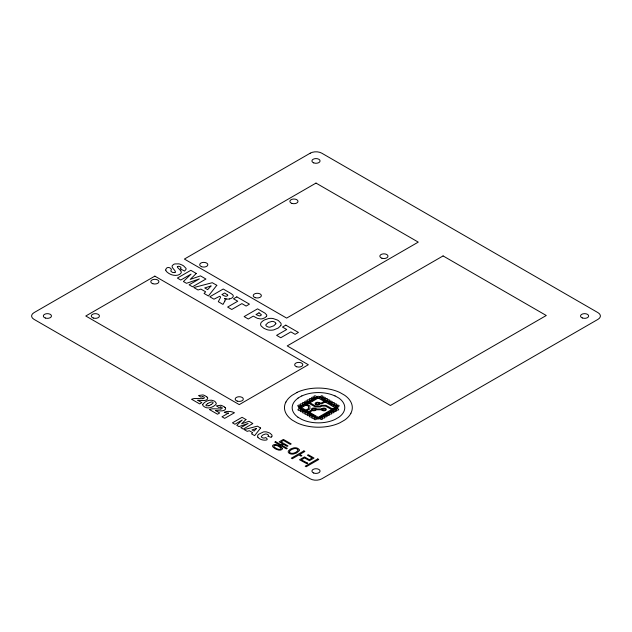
<?xml version="1.0" encoding="UTF-8"?>
<svg xmlns="http://www.w3.org/2000/svg" width="632" height="632" viewBox="0 0 632 632"><rect width="100%" height="100%" fill="white"/><g stroke="black" fill="none" stroke-linecap="round" stroke-linejoin="round"><path stroke-width="0.95" d="M271.815 436.554L271.239 437.407L268.039 436.23M224.889 300.998L223.009 304.403L218.317 301.693L220.205 298.043A7.647 4.416 0 0 0 220.489 297.372L220.497 297.056A2.512 1.446 0 0 0 219.778 296.25L213.964 299.181L209.8 296.771L223.23 289.022L230.143 293.011A24.245 13.999 0 0 1 231.415 293.801L232.758 294.899A4.543 2.623 0 0 1 233.176 296.558A5.459 3.152 0 0 1 229.353 298.944M297.996 398.065L301.812 395.861M207.62 403.666L206.19 404.772A2.449 1.414 0 0 0 206.008 405.065L205.953 405.317A1.296 0.75 0 0 0 206.269 405.807L208.979 405.704M211.183 404.535L212.865 403.279A2.252 1.296 0 0 0 213.016 403.058L213.087 402.797A1.367 0.79 0 0 0 212.81 402.284L212.739 402.236A1.714 0.995 0 0 0 212.494 402.102L212.399 402.07A1.288 0.743 0 0 0 211.712 401.944L211.27 401.984A2.275 1.319 0 0 0 210.914 402.055L208.694 403.042A26.505 15.302 0 0 0 207.62 403.666M228.397 413.115L222.006 416.804L224.7 418.36L234.456 412.728C231.541 411.361 227.078 410.721 224.202 412.301A12.948 7.473 0 0 0 228.389 413.154M177.616 266.53C178.888 265.74 182.063 267.115 180.681 268.711A4.977 2.876 0 0 1 180.428 268.932L184.568 271.057L185.99 269.374A4.859 2.804 0 0 0 186.006 268.371L183.651 265.922A20.058 11.581 0 0 0 182.016 264.998L180.096 264.2A6.913 3.99 0 0 0 178.777 263.86L174.882 263.939A4.843 2.797 0 0 0 173.405 264.532C169.368 266.925 175.317 269.54 175.499 272.021A1.572 0.908 0 0 1 175.111 272.368A1.675 0.964 0 0 1 174.819 272.51M297.008 392.472L292.11 395.292A33.654 19.434 0 0 0 285.917 402.078M174.479 272.597L172.552 272.424L171.035 271.373A2.836 1.635 0 0 1 170.845 270.78C172.978 268.766 168.428 266.388 166.801 267.944A7.173 4.14 0 0 0 165.742 270.085M202.398 398.673L201.513 398.673A22.033 12.719 0 0 1 199.791 398.555L194.711 398.476A7.165 4.14 0 0 0 191.638 399.274L199.649 403.895L201.821 402.639L197.658 400.238L198.685 400.261A7.9 4.558 0 0 1 199.175 400.293L200.731 400.443A15.982 9.227 0 0 0 202.564 400.57L204.01 400.546A4.661 2.686 0 0 0 204.515 400.483A3.997 2.307 0 0 0 207.359 397.236M220.276 408.999L219.391 408.991A22.033 12.719 0 0 1 217.669 408.88L212.589 408.793A7.165 4.14 0 0 0 209.516 409.591L217.519 414.213L219.691 412.957L215.536 410.555L216.563 410.579A7.9 4.558 0 0 1 217.053 410.61L218.609 410.761A15.982 9.227 0 0 0 220.442 410.887L221.887 410.863A4.661 2.686 0 0 0 222.393 410.808A3.997 2.307 0 0 0 225.237 407.553M275.283 445.315L275.931 445.347A3.342 1.928 0 0 1 276.524 445.457L278.001 446.002A13.493 7.789 0 0 1 279.265 446.698M335.023 395.861L338.839 398.065A26.244 15.152 0 0 1 338.839 417.246L335.023 419.451A26.244 15.152 0 0 1 301.812 419.443L297.996 417.246M335.205 409.038L336.832 409.978A1.082 0.624 0 0 0 338.365 409.986A1.082 0.624 0 0 0 338.365 409.094L336.738 408.154A1.082 0.624 0 0 0 335.205 408.154A1.082 0.624 0 0 0 335.205 409.046M323.695 415.69L325.322 416.63A1.082 0.624 0 0 0 326.855 416.63A1.082 0.624 0 0 0 326.855 415.745L325.227 414.805A1.082 0.624 0 0 0 323.695 414.805A1.082 0.624 0 0 0 323.695 415.69M279.273 446.698L280.687 447.859A3.476 2.007 0 0 1 280.845 448.12L280.932 448.578A1.462 0.845 0 0 1 280.648 449.012A1.627 0.94 0 0 1 280.403 449.162A1.462 0.845 0 0 1 279.707 449.344L278.902 449.344A3.373 1.951 0 0 1 278.309 449.226L276.824 448.688A13.319 7.695 0 0 1 275.568 447.993L274.154 446.832A3.373 1.951 0 0 1 273.956 446.492L273.925 446.042A1.469 0.845 0 0 1 274.193 445.671A1.635 0.94 0 0 1 274.438 445.521A1.469 0.845 0 0 1 275.252 445.331M224.518 407.079L225.087 407.601M206.64 396.762L207.209 397.275M180.784 270.788L178.24 268.126A11.131 6.423 0 0 1 177.632 267.541L177.339 267.036A1.122 0.648 0 0 1 177.592 266.514M227.67 295.026L224.684 292.995L221.951 294.567L223.783 295.626A8.445 4.874 0 0 0 224.534 295.934L224.984 296.108A1.698 0.98 0 0 0 227.101 295.95A1.88 1.082 0 0 0 227.757 295.144M289.575 452.062L289.59 451.548A4.582 2.647 0 0 1 290.033 450.766L291.289 449.755A10.649 6.146 0 0 1 291.873 449.431L294.006 448.657A4.116 2.378 0 0 1 294.773 448.546L295.492 448.53A2.512 1.446 0 0 1 296.858 448.839L296.985 448.902A2.955 1.706 0 0 1 297.34 449.115M165.75 270.085L166.406 271.507L168.373 273.103A22.128 12.774 0 0 0 169.423 273.727A14.015 8.09 0 0 0 171.564 274.73C174.653 275.773 179.148 275.915 181.171 272.906A6.249 3.61 0 0 0 180.72 270.804M297.285 449.083A2.512 1.446 0 0 1 297.814 449.873L297.846 450.324A4.25 2.449 0 0 1 297.577 450.877L296.313 451.998A10.57 6.099 0 0 1 295.744 452.33L294.014 453.049A4.645 2.686 0 0 1 292.648 453.31L291.747 453.318A2.457 1.422 0 0 1 290.42 452.97A2.804 1.619 0 0 1 290.183 452.828A2.457 1.422 0 0 1 289.614 452.093M268.023 436.222A3.508 2.022 0 0 0 268.395 435.724A2.465 1.422 0 0 0 267.747 434.5A3.279 1.896 0 0 0 267.423 434.334L267.162 434.224A2.378 1.375 0 0 0 265.819 434.01L265.661 434.018A2.994 1.73 0 0 0 265.203 434.066L263.196 434.816A12.94 7.473 0 0 0 262.659 435.132L261.332 436.443A2.299 1.327 0 0 0 261.814 437.376L261.996 437.51A3.879 2.236 0 0 0 262.32 437.684L262.746 437.865A2.022 1.169 0 0 0 263.868 438.047A4.4 2.544 0 0 0 265.859 437.581C270.551 441.065 262.051 440.512 260.21 439.05A9.409 5.435 0 0 1 257.88 437.233M271.8 436.546A5.388 3.113 0 0 0 271.958 435.219A4.558 2.631 0 0 0 271.847 434.958L270.259 433.41A11.787 6.81 0 0 0 269.54 432.983L266.846 432.004A5.546 3.207 0 0 0 263.394 431.956L258.464 434.374A6.123 3.539 0 0 0 257.832 435.306A5.909 3.413 0 0 0 257.896 437.226M224.463 407.103A10.894 6.288 0 0 0 221.477 405.436L221.176 405.357A4.053 2.338 0 0 0 220.758 405.262L216.413 405.847L218.87 407.514A4.298 2.481 0 0 1 219.818 407.182L220.276 407.119A1.335 0.766 0 0 1 220.521 407.111M220.528 406.984A1.746 1.011 0 0 1 222.188 408.003A1.746 1.011 0 0 1 220.489 409.007M211.159 404.519A19.387 11.194 0 0 1 208.987 405.72M206.585 396.778A10.894 6.288 0 0 0 203.599 395.111L203.299 395.04A4.053 2.338 0 0 0 202.888 394.937L198.543 395.529L200.992 397.188A4.298 2.481 0 0 1 201.94 396.857L202.398 396.793A1.335 0.766 0 0 1 202.643 396.793M202.651 396.667A1.746 1.011 0 0 1 204.31 397.686A1.746 1.011 0 0 1 202.611 398.681M224.905 300.998A7.947 4.59 0 0 0 225.111 300.247A7.205 4.155 0 0 0 225.213 299.386A6.225 3.595 0 0 0 224.565 298.486M226.58 299.031A7.505 4.329 0 0 1 224.621 298.462M229.377 298.991A5.309 3.065 0 0 1 226.588 299.007M174.835 272.503A1.572 0.908 0 0 1 174.503 272.59M298.099 417.302A26.244 15.152 0 0 1 298.099 398.128M301.812 395.988A26.244 15.152 0 0 1 335.023 395.988M350.91 413.233A33.654 19.434 0 0 1 344.724 420.019L339.826 422.84A33.97 19.608 0 0 1 308.764 426.403A33.654 19.434 0 0 1 297.008 422.84L292.11 420.019A33.97 19.608 0 0 1 285.909 402.007M350.886 413.233A33.97 19.608 0 0 0 344.732 395.292L339.826 392.472A33.654 19.434 0 0 0 328.079 388.893A33.97 19.608 0 0 0 296.961 392.385M299.205 450.047L299.189 450.324A5.096 2.939 0 0 1 298.912 451.051L296.653 452.923L293.651 453.989A5.009 2.891 0 0 1 292.648 454.1L291.921 454.1A3.792 2.188 0 0 1 290.191 453.76L289.804 453.594A4.914 2.836 0 0 1 289.258 453.302L288.824 452.97A3.792 2.188 0 0 1 288.239 451.975L288.224 451.698A5.016 2.899 0 0 1 288.508 450.829L290.278 449.233A12.395 7.157 0 0 1 291.02 448.815L293.785 447.875A4.811 2.781 0 0 1 295.026 447.756L295.262 447.756A3.824 2.204 0 0 1 297.222 448.112L298.596 448.91A3.784 2.188 0 0 1 299.189 449.913L299.205 450.047M315.739 408.967L315.731 409.757L322.281 409.781L322.288 408.991L315.739 408.967M282.283 448.696L282.251 448.902A2.457 1.422 0 0 1 281.769 449.549L281.248 449.85A2.465 1.422 0 0 1 280.126 450.134L278.973 450.11A4.464 2.575 0 0 1 278.341 450.008L275.584 448.957A16.606 9.583 0 0 1 274.62 448.404L272.803 446.808A4.464 2.575 0 0 1 272.629 446.445L272.59 445.781A2.465 1.422 0 0 1 273.071 445.133L273.593 444.833A2.457 1.422 0 0 1 274.715 444.557L275.868 444.58A4.503 2.599 0 0 1 276.5 444.683L279.249 445.734A16.59 9.575 0 0 1 280.213 446.287L282.022 447.875A4.503 2.599 0 0 1 282.204 448.238L282.283 448.696M202.777 404.543L202.761 404.717A4.369 2.52 0 0 0 202.967 405.554A4.037 2.331 0 0 0 203.196 405.878C205.526 408.256 209.366 408.556 212.218 406.937A17.838 10.302 0 0 0 213.774 406.099A12.988 7.497 0 0 0 215.567 404.717A5.996 3.46 0 0 0 216.089 404.046A4.661 2.694 0 0 0 216.263 403.216L214.975 401.494A9.899 5.712 0 0 0 214.019 400.949C210.251 398.974 205.432 400.941 202.927 404.061A5.024 2.899 0 0 0 202.777 404.543M275.813 323.75L273.806 325.796L269.943 327.178A3.35 1.936 0 0 1 268.047 326.942L267.344 326.665A5.396 3.121 0 0 1 266.846 326.389L266.333 325.993A3.484 2.014 0 0 1 265.835 324.785L268.26 322.518L271.91 321.396A3.484 2.014 0 0 1 273.956 321.735L274.454 321.965A5.143 2.97 0 0 1 274.912 322.241L275.291 322.541A3.539 2.046 0 0 1 275.813 323.75M280.821 325.543L278.293 327.984L273.822 329.88A7.963 4.598 0 0 1 273.245 329.991A8.121 4.693 0 0 1 268.608 330.03A8.279 4.779 0 0 1 267.162 329.699L264.318 328.514A18.454 10.657 0 0 1 263.497 328.024L261.103 325.922A8.145 4.701 0 0 1 260.898 323.055A8.406 4.851 0 0 1 261.45 322.162L263.315 320.59A16.155 9.33 0 0 1 264.287 320.021L268.576 318.536A8.09 4.669 0 0 1 273.079 318.536L277.353 320.013A16.408 9.472 0 0 1 278.546 320.724L280.908 323.228A7.876 4.55 0 0 1 280.813 325.543M266.507 316.324L264.824 317.801L262.43 318.733A5.143 2.97 0 0 1 260.423 318.931L257.406 318.323L253.274 316.118L248.289 319.002L244.126 316.593L257.556 308.843L264.982 313.148L266.657 314.91A4.637 2.678 0 0 1 266.507 316.324M216.808 285.316L208.426 295.981L204.081 293.469L205.621 291.802L200.913 289.085L198.037 289.985L193.803 287.544L212.281 282.702L216.808 285.316M260.621 428.022L254.633 435.638L251.528 433.844L252.626 432.651L249.261 430.716L247.215 431.356L244.189 429.61L257.382 426.15L260.621 428.022M211.009 285.988L207.667 289.63L204.713 287.931L211.009 285.988M256.481 428.504L254.088 431.103L251.978 429.886L256.481 428.504M196.283 273.466L190.216 279.399L200.478 275.884L205.929 279.036L192.499 286.786L189.102 284.827L199.349 278.917L186.487 283.318L183.406 281.54L191.038 274.114L180.792 280.031L177.395 278.064L190.825 270.314L196.283 273.466M245.959 419.553L241.622 423.796L248.953 421.283L252.847 423.535L243.257 429.073L240.832 427.674L248.147 423.448L238.959 426.592L236.763 425.32L242.214 420.019L234.899 424.246L232.465 422.84L242.064 417.302L245.959 419.553M307.626 463.145L306.646 463.596L299.521 459.78L304.505 456.897L309.293 459.662L312.2 457.987L307.413 455.222L308.274 454.724L314.033 458.05L309.427 460.704L304.648 457.947L301.361 459.843L307.626 463.145M306.789 404.283L305.856 404.851L308.511 406.297L308.55 408.564L305.446 410.452L306.425 410.99L309.917 408.872L309.862 405.949L306.789 404.283M333.285 409.346L332.345 409.915L325.401 406.099L321.909 406.099L320.337 406.961L315.376 406.984L308.416 403.019L309.364 402.458L315.929 406.202L319.792 406.178L321.372 405.309L325.938 405.309L333.285 409.346M310.241 153.173L33.978 312.674A8.137 4.701 0 0 0 33.978 319.326L310.241 478.827A8.137 4.701 0 0 0 321.759 478.827L598.022 319.326A8.137 4.701 0 0 0 598.022 312.674L321.759 153.173A8.137 4.701 0 0 0 310.241 153.173M154.848 276.129L85.778 316L239.259 404.614L308.329 364.735L154.848 276.129M316 183.083L184.386 259.065L286.644 318.101L418.258 242.119L316 183.083M236.818 296.866L233.508 298.786L237.735 301.227L227.623 307.065L231.77 309.467L241.89 303.621L246.117 306.07L249.435 304.15L236.818 296.866M258.994 312.824L255.992 314.554L259.112 315.874A1.975 1.138 0 0 0 260.676 315.542A2.196 1.272 0 0 0 261.332 314.673L258.994 312.824M285.806 325.148L282.488 327.068L286.723 329.509L276.603 335.347L280.758 337.741L290.87 331.903L295.105 334.344L298.415 332.432L285.806 325.148M443.079 255.921L287.22 345.909L390.418 405.483L546.277 315.502L443.079 255.921M317.414 396.517L298.968 407.166A1.209 0.695 0 0 0 298.96 408.146L317.406 418.803A1.209 0.695 0 0 0 319.12 418.803L337.567 408.146A1.209 0.695 0 0 0 337.559 407.166L319.113 396.517A1.209 0.695 0 0 0 317.414 396.517M299.892 408.375L298.264 409.315A1.082 0.624 0 0 0 298.264 410.208A1.082 0.624 0 0 0 299.797 410.208L301.425 409.267A1.082 0.624 0 0 0 301.425 408.375A1.082 0.624 0 0 0 299.892 408.375M321.182 396.082L319.563 397.022A1.082 0.624 0 0 0 319.563 397.907A1.082 0.624 0 0 0 321.096 397.907L322.723 396.967A1.082 0.624 0 0 0 322.723 396.082A1.082 0.624 0 0 0 321.182 396.082M318.259 397.994L301.527 407.656L318.259 417.317L335 407.656L318.259 397.994M302.199 409.71L300.571 410.65A1.082 0.624 0 0 0 300.571 411.535A1.082 0.624 0 0 0 302.104 411.535L303.731 410.595A1.082 0.624 0 0 0 303.731 409.71A1.082 0.624 0 0 0 302.199 409.71M323.489 397.417L321.862 398.35A1.082 0.624 0 0 0 321.862 399.242A1.082 0.624 0 0 0 323.394 399.234L325.022 398.302A1.082 0.624 0 0 0 325.022 397.41A1.082 0.624 0 0 0 323.489 397.417M304.498 411.037L302.87 411.977A1.082 0.624 0 0 0 302.87 412.862A1.082 0.624 0 0 0 304.403 412.862L306.03 411.922A1.082 0.624 0 0 0 306.03 411.037A1.082 0.624 0 0 0 304.498 411.037M325.788 398.745L324.169 399.685A1.082 0.624 0 0 0 324.169 400.57A1.082 0.624 0 0 0 325.701 400.57L327.329 399.629A1.082 0.624 0 0 0 327.329 398.745A1.082 0.624 0 0 0 325.788 398.745M306.804 412.364L305.177 413.304A1.082 0.624 0 0 0 305.169 414.189A1.082 0.624 0 0 0 306.71 414.189L308.337 413.249A1.082 0.624 0 0 0 308.337 412.364A1.082 0.624 0 0 0 306.797 412.364M328.095 400.072L326.468 401.012A1.082 0.624 0 0 0 326.468 401.897A1.082 0.624 0 0 0 328 401.897L329.627 400.957A1.082 0.624 0 0 0 329.627 400.072A1.082 0.624 0 0 0 328.095 400.072M311.916 409.773L308.108 411.977L309.072 412.53L312.88 410.326L311.916 409.773M309.103 413.699L307.476 414.632A1.082 0.624 0 0 0 307.476 415.524A1.082 0.624 0 0 0 309.008 415.524L310.636 414.584A1.082 0.624 0 0 0 310.636 413.699A1.082 0.624 0 0 0 309.103 413.699M330.394 401.399L328.766 402.339A1.082 0.624 0 0 0 328.766 403.224A1.082 0.624 0 0 0 330.307 403.224L331.934 402.292A1.082 0.624 0 0 0 331.934 401.399A1.082 0.624 0 0 0 330.394 401.399M311.402 415.027L309.775 415.967A1.082 0.624 0 0 0 309.775 416.851A1.082 0.624 0 0 0 311.315 416.851L312.935 415.911A1.082 0.624 0 0 0 312.935 415.027A1.082 0.624 0 0 0 311.402 415.027M332.701 402.726L331.073 403.666A1.082 0.624 0 0 0 331.073 404.559A1.082 0.624 0 0 0 332.606 404.559L334.233 403.619A1.082 0.624 0 0 0 334.233 402.726A1.082 0.624 0 0 0 332.701 402.726M313.709 416.354L312.082 417.294A1.082 0.624 0 0 0 312.082 418.179A1.082 0.624 0 0 0 313.614 418.179L315.242 417.238A1.082 0.624 0 0 0 315.242 416.354A1.082 0.624 0 0 0 313.709 416.354M335 404.061L333.372 405.001A1.082 0.624 0 0 0 333.372 405.886A1.082 0.624 0 0 0 334.913 405.886L336.532 404.946A1.082 0.624 0 0 0 336.54 404.061A1.082 0.624 0 0 0 335 404.061M316.008 417.681L314.38 418.621A1.082 0.624 0 0 0 314.38 419.506A1.082 0.624 0 0 0 315.921 419.506L317.541 418.566A1.082 0.624 0 0 0 317.541 417.681A1.082 0.624 0 0 0 316.008 417.681M337.298 405.389L335.679 406.329A1.082 0.624 0 0 0 335.679 407.213A1.082 0.624 0 0 0 337.212 407.213L338.839 406.273A1.082 0.624 0 0 0 338.839 405.389A1.082 0.624 0 0 0 337.306 405.389M275.615 441.649L274.746 442.147L286.422 448.886L287.284 448.388L281.943 445.299L283.578 444.359L287.157 446.429L288.026 445.923L281.05 441.902L283.507 440.48L290.333 444.422L291.202 443.917L283.389 439.414L279.194 441.831L282.583 443.79L280.956 444.731L275.615 441.649M303.905 450.916L291.32 458.176L292.292 458.737L298.897 454.929L301.022 456.154L301.899 455.648L299.773 454.424L304.877 451.477L303.905 450.916M317.793 458.935L305.209 466.195L306.18 466.756L318.765 459.496L317.793 458.935M324.682 401.123L321.467 402.932L319.437 403.042L319.571 403.816L322.075 403.682L325.63 401.683L324.682 401.123M317.351 396.967L315.724 396.019A1.082 0.624 0 0 0 314.191 396.027A1.082 0.624 0 0 0 314.191 396.912L315.818 397.852A1.082 0.624 0 0 0 317.351 397.844A1.082 0.624 0 0 0 317.351 396.967M315.052 398.294L313.425 397.354A1.082 0.624 0 0 0 311.892 397.354A1.082 0.624 0 0 0 311.884 398.239L313.519 399.179A1.082 0.624 0 0 0 315.052 399.179A1.082 0.624 0 0 0 315.052 398.294M336.066 410.421L334.439 409.489A1.082 0.624 0 0 0 332.906 409.489A1.082 0.624 0 0 0 332.906 410.373L334.526 411.313A1.082 0.624 0 0 0 336.066 411.313A1.082 0.624 0 0 0 336.066 410.421M312.745 399.622L311.118 398.681A1.082 0.624 0 0 0 309.585 398.681A1.082 0.624 0 0 0 309.585 399.566L311.213 400.506A1.082 0.624 0 0 0 312.745 400.506A1.082 0.624 0 0 0 312.745 399.622M333.759 411.756L332.132 410.816A1.082 0.624 0 0 0 330.599 410.816A1.082 0.624 0 0 0 330.599 411.701L332.227 412.641A1.082 0.624 0 0 0 333.767 412.641A1.082 0.624 0 0 0 333.759 411.756M310.446 400.949L308.819 400.009A1.082 0.624 0 0 0 307.286 400.009A1.082 0.624 0 0 0 307.278 400.893L308.914 401.841A1.082 0.624 0 0 0 310.446 401.834A1.082 0.624 0 0 0 310.446 400.949M331.46 413.083L329.833 412.143A1.082 0.624 0 0 0 328.3 412.143A1.082 0.624 0 0 0 328.3 413.028L329.928 413.968A1.082 0.624 0 0 0 331.46 413.968A1.082 0.624 0 0 0 331.46 413.083M308.147 402.276L306.52 401.336A1.082 0.624 0 0 0 304.987 401.344A1.082 0.624 0 0 0 304.98 402.228L306.607 403.169A1.082 0.624 0 0 0 308.139 403.161A1.082 0.624 0 0 0 308.147 402.276M329.161 414.41L327.534 413.47A1.082 0.624 0 0 0 325.993 413.47A1.082 0.624 0 0 0 326.001 414.363L327.621 415.295A1.082 0.624 0 0 0 329.161 415.295A1.082 0.624 0 0 0 329.161 414.41M305.841 403.611L304.213 402.671A1.082 0.624 0 0 0 302.681 402.671A1.082 0.624 0 0 0 302.681 403.556L304.308 404.496A1.082 0.624 0 0 0 305.841 404.496A1.082 0.624 0 0 0 305.841 403.611M303.542 404.938L301.914 403.998A1.082 0.624 0 0 0 300.382 403.998A1.082 0.624 0 0 0 300.374 404.883L302.001 405.823A1.082 0.624 0 0 0 303.534 405.823A1.082 0.624 0 0 0 303.542 404.938M324.556 417.073L322.928 416.132A1.082 0.624 0 0 0 321.396 416.132A1.082 0.624 0 0 0 321.396 417.017L323.015 417.957A1.082 0.624 0 0 0 324.556 417.957A1.082 0.624 0 0 0 324.556 417.073M301.235 406.265L299.608 405.325A1.082 0.624 0 0 0 298.075 405.325A1.082 0.624 0 0 0 298.075 406.21L299.702 407.15A1.082 0.624 0 0 0 301.235 407.15A1.082 0.624 0 0 0 301.235 406.265M322.249 418.4L320.622 417.46A1.082 0.624 0 0 0 319.089 417.46A1.082 0.624 0 0 0 319.089 418.344L320.716 419.285A1.082 0.624 0 0 0 322.249 419.285A1.082 0.624 0 0 0 322.249 418.4M313.717 473.013A4.069 2.346 0 0 0 320.061 471.235A4.069 2.346 0 0 0 314.223 468.96A4.069 2.346 0 0 0 313.717 473.013M45.37 318.038A4.069 2.346 0 0 0 51.476 316A4.069 2.346 0 0 0 45.37 313.962A4.069 2.346 0 0 0 45.37 318.038M582.309 317.943A4.069 2.346 0 0 0 588.653 316.166A4.069 2.346 0 0 0 582.815 313.883A4.069 2.346 0 0 0 582.309 317.943M313.717 162.874A4.069 2.346 0 0 0 320.061 161.097A4.069 2.346 0 0 0 314.223 158.814A4.069 2.346 0 0 0 313.717 162.874M323.292 410.097A1.319 0.758 0 0 0 325.275 409.433A1.319 0.758 0 0 0 323.292 408.778A1.319 0.758 0 0 0 323.292 410.097M322.762 410.618A2.37 1.367 0 0 0 326.325 409.433A2.37 1.367 0 0 0 322.77 408.248A2.37 1.367 0 0 0 322.762 410.618M312.998 410.002A1.319 0.758 0 0 0 315.076 409.457A1.319 0.758 0 0 0 313.219 408.691A1.319 0.758 0 0 0 312.998 410.002M312.39 410.5A2.37 1.367 0 0 0 316.126 409.52A2.37 1.367 0 0 0 312.785 408.138A2.37 1.367 0 0 0 312.39 410.5M316.829 404.29A1.319 0.758 0 0 0 318.812 403.627A1.319 0.758 0 0 0 316.829 402.971A1.319 0.758 0 0 0 316.829 404.29M316.111 404.741A2.37 1.367 0 0 0 319.847 403.761A2.37 1.367 0 0 0 316.506 402.379A2.37 1.367 0 0 0 316.111 404.741M237.221 401.107A4.069 2.346 0 0 0 243.328 399.076A4.069 2.346 0 0 0 237.221 397.038A4.069 2.346 0 0 0 237.221 401.107M296.7 366.773A4.069 2.346 0 0 0 302.807 364.735A4.069 2.346 0 0 0 296.7 362.705A4.069 2.346 0 0 0 296.7 366.773M152.81 283.697A4.069 2.346 0 0 0 158.916 281.667A4.069 2.346 0 0 0 152.81 279.628A4.069 2.346 0 0 0 152.81 283.697M93.339 318.038A4.069 2.346 0 0 0 99.437 316A4.069 2.346 0 0 0 93.339 313.962A4.069 2.346 0 0 0 93.339 318.038M381.878 258.219A4.069 2.346 0 0 0 387.985 256.189A4.069 2.346 0 0 0 381.878 254.151A4.069 2.346 0 0 0 381.878 258.219M255.257 297.656A4.069 2.346 0 0 0 261.364 295.618A4.069 2.346 0 0 0 255.257 293.588A4.069 2.346 0 0 0 255.257 297.656M201.49 266.665A4.069 2.346 0 0 0 207.825 264.887A4.069 2.346 0 0 0 201.987 262.604A4.069 2.346 0 0 0 201.49 266.665M291.905 203.393A4.069 2.346 0 0 0 298.004 201.355A4.069 2.346 0 0 0 291.905 199.325A4.069 2.346 0 0 0 291.905 203.393"/></g></svg>
